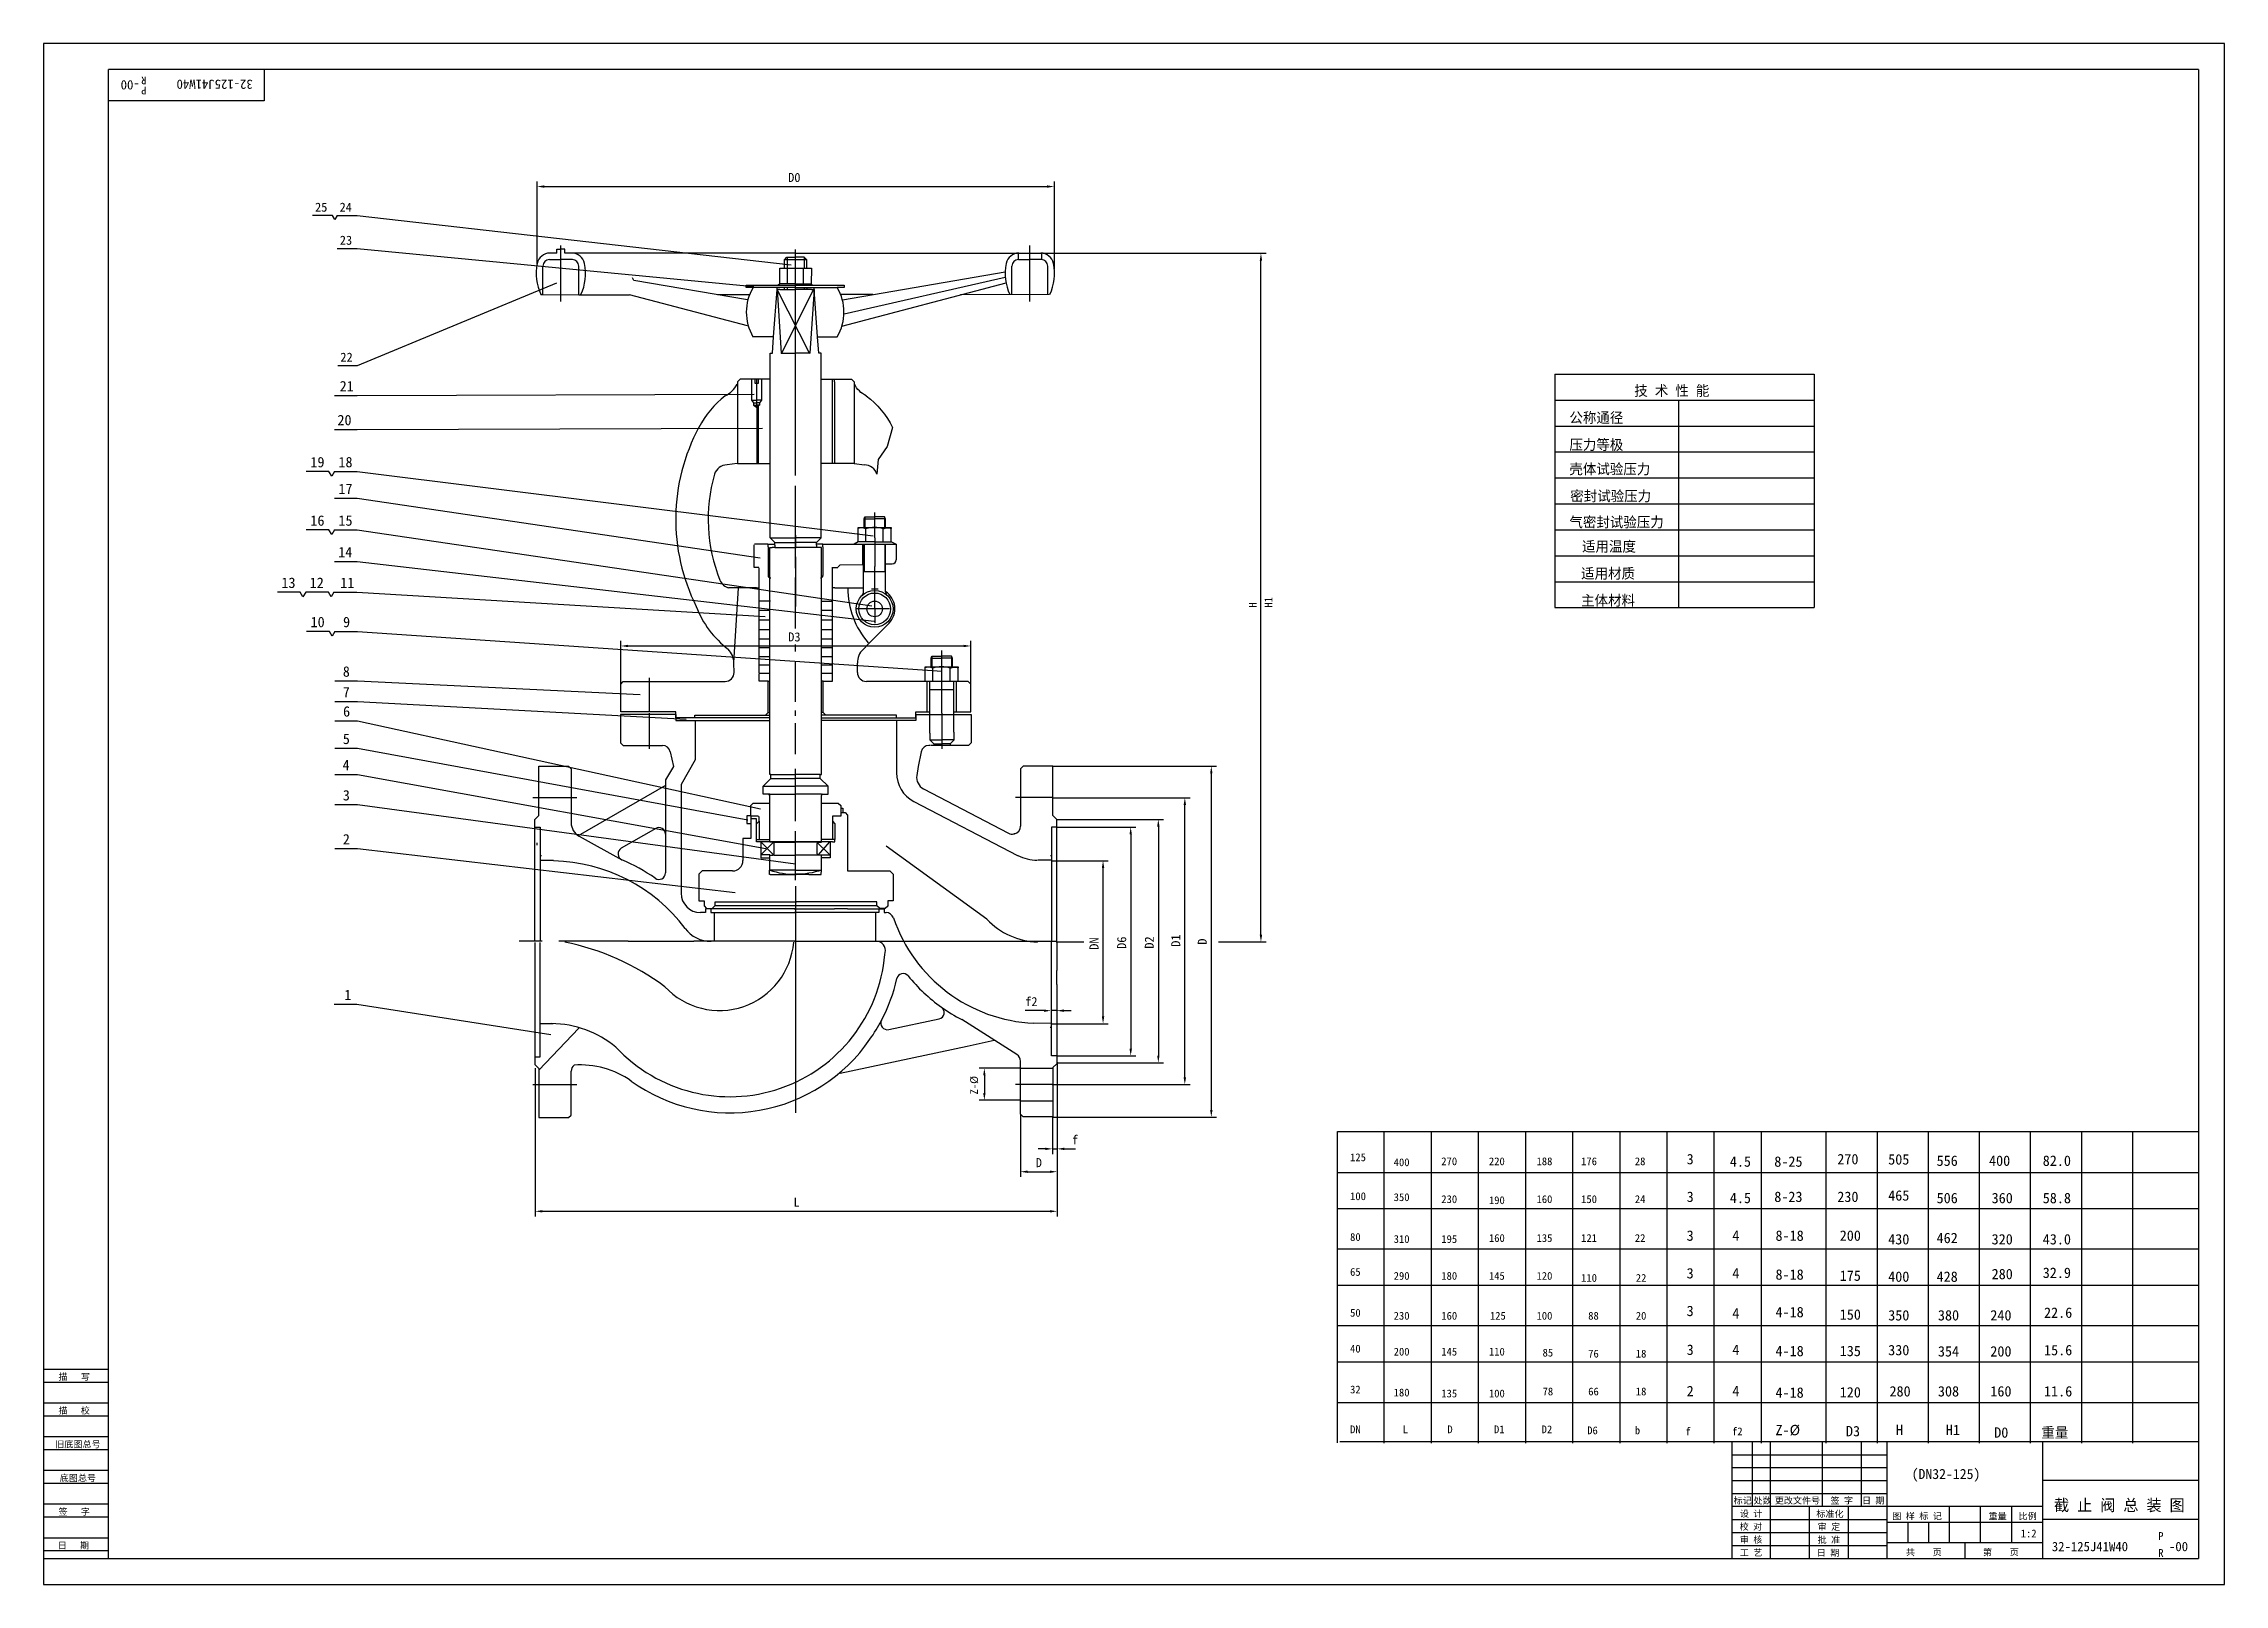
# Model space of a CAD drawing. Header units: metres. Extents: x 0 to 841, y 0 to 594.
import ezdxf

# ---------------------------------------------------------------- set-up
doc = ezdxf.new("R2010")
doc.units = ezdxf.units.M
for name, color, linetype in [('C', 6, 'Continuous'), ('D', 1, 'Continuous'), ('FL', 5, 'Continuous'), ('HA', 5, 'Continuous'), ('T', 7, 'Continuous'), ('TL', 4, 'Continuous')]:
    doc.layers.add(name, color=color, linetype=linetype)

# ---------------------------------------------------------------- blocks, each defined once
blk = doc.blocks.new('TUKUN1')
at = {"layer": 'FL'}
for p, q in [((0, 594), (0, 0)), ((841, 594), (0, 594)), ((841, 0), (841, 594)), ((0, 78), (25, 78)), ((0, 70), (25, 70)), ((0, 65), (25, 65)), ((0, 57), (25, 57)), ((0, 52), (25, 52)), ((659, 30), (659, 55)), ((666, 10), (666, 55)), ((686, 30), (686, 55)), ((701, 30), (701, 55)), ((0, 44), (25, 44)), ((651, 50), (711, 50)), ((651, 45), (711, 45)), ((0, 39), (25, 39)), ((651, 40), (711, 40)), ((651, 35), (711, 35)), ((0, 31), (25, 31)), ((0, 26), (25, 26)), ((696, 10), (696, 30)), ((0, 18), (25, 18)), ((651, 25), (711, 25)), ((651, 20), (711, 20)), ((0, 13), (25, 13)), ((651, 15), (711, 15)), ((0, 0), (841, 0))]:
    blk.add_line(p, q, dxfattribs=at)
at = {"layer": 'TL'}
for p, q in [((25, 10), (25, 584)), ((831, 584), (25, 584)), ((85, 584), (85, 572)), ((831, 584), (831, 10)), ((85, 572), (25, 572)), ((0, 83), (25, 83)), ((651, 55), (651, 10)), ((831, 55), (651, 55)), ((711, 10), (711, 55)), ((771, 10), (771, 55)), ((831, 40), (771, 40)), ((771, 30), (651, 30)), ((681, 10), (681, 30)), ((735, 16), (735, 30)), ((747, 16), (747, 30)), ((759, 16), (759, 30)), ((711, 24), (771, 24)), ((719, 16), (719, 24)), ((727, 16), (727, 24)), ((831, 25), (771, 25)), ((0, 10), (831, 10)), ((771, 16), (711, 16)), ((741, 10), (741, 16))]:
    blk.add_line(p, q, dxfattribs=at)
at = {"layer": 'T'}
for s, p in [('描   写', (5.74, 78.76)), ('描   校', (5.74, 65.76)), ('旧底图总号', (4.49, 52.76)), ('底图总号', (6.22, 39.76)), ('标记', (651.75, 31.07)), ('处数', (659.38, 31.07)), ('更改文件号', (667.61, 31.07)), ('签 字', (689.1, 31.07)), ('日 期', (701.23, 31.07)), ('签   字', (5.74, 26.76)), ('设 计', (654.14, 25.99)), ('标准化', (683.65, 25.93)), ('图 样 标 记', (712.95, 25.04)), ('重量', (750.03, 25.04)), ('比例', (761.64, 25.04)), ('校 对', (654.05, 20.99)), ('审 核', (654.14, 15.99)), ('批 准', (684.13, 15.93)), ('审 定', (684.13, 20.93)), ('日   期', (5.45, 13.76)), ('工 艺', (654.14, 10.99)), ('日 期', (683.84, 10.93)), ('共    页', (718.18, 11.13)), ('第    页', (747.9, 11.13))]:
    blk.add_text(s, height=2.5, dxfattribs=at).set_placement(p)

msp = doc.modelspace()

# ---------------------------------------------------------------- linework, layer by layer
at = {"layer": 'C'}
for p, q in [((199.49, 494.61), (199.49, 516.14)), ((290.01, 511.44), (290.01, 514.57)), ((380.33, 494.61), (380.33, 516.14)), ((290.01, 497.95), (290.01, 511.44)), ((290.01, 427.5), (290.01, 497.95)), ((308.71, 489.84), (370.86, 503.93)), ((275.06, 453.82), (275.06, 464.81)), ((290.01, 391.78), (290.01, 423.48)), ((320.49, 403.48), (320.49, 413.3)), ((290.01, 404.49), (290.01, 399.45)), ((290.01, 396.16), (290.01, 376.99)), ((320.49, 403.48), (320.49, 392.41)), ((290.01, 368.54), (290.01, 388.15)), ((320.54, 376.08), (320.49, 392.41)), ((315.81, 376.08), (313.67, 376.08)), ((326.24, 376.08), (315.81, 376.08)), ((320.54, 376.08), (320.54, 370.58)), ((290.01, 359.63), (290.01, 362.38)), ((290.01, 340.2), (290.01, 355.73)), ((346.43, 348.84), (346.43, 359.99)), ((233.66, 336.35), (233.66, 349.49)), ((346.43, 335.82), (346.43, 348.84)), ((290.01, 334.91), (290.01, 336.93)), ((233.59, 335.82), (233.59, 322.1)), ((290.01, 320.12), (290.01, 331.97)), ((346.43, 335.82), (346.43, 322.1)), ((290.01, 294.28), (290.01, 314.39)), ((188.7, 303.3), (205.66, 303.3)), ((389.19, 303.3), (374.81, 303.3)), ((290.01, 271.49), (290.01, 290.38)), ((363.76, 256.42), (324.96, 284.62)), ((289.94, 269.22), (289.94, 181.75)), ((192.24, 247.91), (183.44, 247.91)), ((225.44, 247.91), (198.67, 247.91)), ((225.44, 247.91), (250.78, 247.91)), ((257.38, 247.91), (250.78, 247.91)), ((318.46, 247.91), (377.15, 247.91)), ((377.15, 247.91), (383.97, 247.91)), ((383.97, 247.91), (390.79, 247.91)), ((188.7, 192.71), (205.66, 192.71)), ((389.19, 192.71), (374.81, 192.71))]:
    msp.add_line(p, q, dxfattribs=at)
msp.add_lwpolyline([(239.57, 230.43, 0.11), (200.96, 247.62, 0.11)], format="xyb", dxfattribs=at)
for centre, start, end in [((384.54, 276.29), 223.7, 267.38), ((260.63, 250), 222.9, 355.09)]:
    msp.add_arc(centre, 28.75, start, end, dxfattribs=at)
at = {"layer": 'D'}
for p, q in [((190.31, 509.04), (190.31, 540.9)), ((193.11, 538.9), (386.99, 538.9)), ((389.79, 507), (389.79, 540.9)), ((111.35, 527.8), (103.65, 527.8)), ((112.27, 526.2), (111.35, 527.8)), ((113.2, 527.8), (112.27, 526.2)), ((113.2, 527.8), (120.9, 527.8)), ((120.9, 527.8), (288.33, 508.7)), ((113.2, 515.06), (120.9, 515.06)), ((120.9, 515.06), (273.89, 500.37)), ((385.36, 513.17), (471.45, 513.17)), ((286.7, 511.69), (286.7, 507.37)), ((293.27, 511.69), (293.27, 507.37)), ((469.45, 250.48), (469.45, 510.37)), ((121.11, 469.97), (197.9, 501.83)), ((286.7, 499.94), (286.7, 499.16)), ((293.27, 499.94), (293.27, 499.16)), ((113.41, 469.97), (121.11, 469.97)), ((304.26, 432.12), (304.26, 464.52)), ((112.15, 458.35), (120.95, 458.35)), ((120.95, 458.35), (274.02, 458.81)), ((120.95, 445.28), (277.23, 445.74)), ((275.51, 454.09), (275.51, 432.12)), ((112.15, 445.28), (120.95, 445.28)), ((110.04, 429.06), (101.24, 429.06)), ((111.09, 427.23), (110.04, 429.06)), ((112.15, 429.06), (111.09, 427.23)), ((112.15, 429.06), (120.95, 429.06)), ((120.95, 429.06), (319.86, 404.28)), ((112.15, 418.71), (120.95, 418.71)), ((120.95, 418.71), (276.32, 395.72)), ((110.04, 406.54), (101.24, 406.54)), ((111.09, 404.71), (110.04, 406.54)), ((112.15, 406.54), (111.09, 404.71)), ((112.15, 406.54), (120.95, 406.54)), ((120.95, 406.54), (319.39, 377.25)), ((316.74, 411.58), (316.74, 407.43)), ((324.3, 411.58), (324.3, 407.43)), ((316.49, 400.99), (316.49, 390.48)), ((324.44, 400.99), (324.44, 390.48)), ((112.15, 394.38), (120.95, 394.38)), ((120.95, 394.38), (320.3, 371.39)), ((98.96, 382.56), (90.16, 382.56)), ((100.02, 380.73), (98.96, 382.56)), ((101.07, 382.56), (100.02, 380.73)), ((109.87, 382.56), (101.07, 382.56)), ((110.93, 380.73), (109.87, 382.56)), ((111.98, 382.56), (110.93, 380.73)), ((111.98, 382.56), (120.78, 382.56)), ((120.78, 382.56), (278.25, 373.08)), ((110.2, 367.42), (101.4, 367.42)), ((111.26, 365.59), (110.2, 367.42)), ((112.31, 367.42), (111.26, 365.59)), ((112.31, 367.42), (121.11, 367.42)), ((121.11, 367.42), (346.53, 352.05)), ((222.56, 347.1), (222.56, 363.78)), ((225.36, 361.78), (354.76, 361.78)), ((357.56, 347.1), (357.56, 363.78)), ((342.55, 357.87), (342.55, 353.72)), ((350.12, 357.87), (350.12, 353.72)), ((112.31, 348.33), (121.11, 348.33)), ((121.11, 348.33), (230.04, 343.04)), ((112.31, 340.39), (121.11, 340.39)), ((121.11, 340.39), (247.85, 333.5)), ((112.31, 332.96), (121.11, 332.96)), ((121.11, 332.96), (276.43, 299.04)), ((112.31, 322.37), (121.11, 322.37)), ((121.11, 322.37), (271.57, 294.8)), ((112.31, 312.29), (121.11, 312.29)), ((121.11, 312.29), (278.58, 283.67)), ((388.97, 315.43), (452.32, 315.43)), ((450.32, 312.63), (450.32, 182.92)), ((388.97, 303.28), (442.1, 303.28)), ((112.31, 300.63), (121.11, 300.63)), ((121.11, 300.63), (289.9, 277.83)), ((390.71, 294.91), (431.89, 294.91)), ((440.1, 195.5), (440.1, 300.48)), ((275.92, 294.22), (275.92, 287.22)), ((304.17, 294.22), (304.17, 287.22)), ((390.71, 291.91), (421.23, 291.91)), ((419.23, 289.11), (419.23, 206.54)), ((429.89, 292.11), (429.89, 203.89)), ((112.31, 283.67), (121.11, 283.67)), ((121.11, 283.67), (266.71, 266.7)), ((388.55, 278.99), (410.57, 278.99)), ((408.57, 218.96), (408.57, 276.19)), ((390.54, 247.68), (401.12, 247.68)), ((453.11, 247.68), (471.45, 247.68)), ((112.04, 223.64), (120.84, 223.64)), ((120.84, 223.64), (195.58, 211.93)), ((382.95, 221.18), (378.53, 221.18)), ((385.75, 221.18), (382.95, 221.18)), ((390.68, 221.18), (388.55, 221.18)), ((393.48, 221.18), (396.28, 221.18)), ((388.55, 216.16), (410.57, 216.16)), ((390.71, 203.74), (421.23, 203.74)), ((189.56, 199.02), (189.56, 141.82)), ((376.54, 199.02), (360.79, 199.02)), ((362.79, 196.22), (362.79, 189.48)), ((390.71, 201.09), (431.89, 201.09)), ((390.87, 201.36), (390.87, 165.9)), ((376.54, 186.68), (360.79, 186.68)), ((388.97, 192.7), (442.1, 192.7)), ((376.71, 181.24), (376.71, 157.09)), ((388.97, 180.12), (452.32, 180.12)), ((389.08, 180.22), (389.08, 165.9)), ((386.28, 167.9), (383.48, 167.9)), ((389.08, 167.9), (390.87, 167.9)), ((390.87, 165.9), (390.87, 157.09)), ((393.67, 167.9), (396.47, 167.9)), ((396.47, 167.9), (397.9, 167.9)), ((379.51, 159.09), (388.07, 159.09)), ((390.87, 157.09), (390.87, 141.82)), ((192.36, 143.82), (388.07, 143.82))]:
    msp.add_line(p, q, dxfattribs=at)
for points in [[(193.11, 539.37), (193.11, 538.43), (190.31, 538.9)], [(386.99, 539.37), (386.99, 538.43), (389.79, 538.9)], [(468.99, 510.37), (469.92, 510.37), (469.45, 513.17)], [(225.36, 362.25), (225.36, 361.32), (222.56, 361.78)], [(354.76, 362.25), (354.76, 361.32), (357.56, 361.78)], [(449.85, 312.63), (450.79, 312.63), (450.32, 315.43)], [(439.64, 300.48), (440.57, 300.48), (440.1, 303.28)], [(429.42, 292.11), (430.35, 292.11), (429.89, 294.91)], [(418.76, 289.11), (419.7, 289.11), (419.23, 291.91)], [(408.1, 276.19), (409.04, 276.19), (408.57, 278.99)], [(468.99, 250.48), (469.92, 250.48), (469.45, 247.68)], [(385.75, 221.64), (385.75, 220.71), (388.55, 221.18)], [(393.48, 221.64), (393.48, 220.71), (390.68, 221.18)], [(408.1, 218.96), (409.04, 218.96), (408.57, 216.16)], [(418.76, 206.54), (419.7, 206.54), (419.23, 203.74)], [(429.42, 203.89), (430.35, 203.89), (429.89, 201.09)], [(362.33, 196.22), (363.26, 196.22), (362.79, 199.02)], [(439.64, 195.5), (440.57, 195.5), (440.1, 192.7)], [(362.33, 189.48), (363.26, 189.48), (362.79, 186.68)], [(449.85, 182.92), (450.79, 182.92), (450.32, 180.12)], [(386.28, 168.36), (386.28, 167.43), (389.08, 167.9)], [(393.67, 168.36), (393.67, 167.43), (390.87, 167.9)], [(379.51, 159.55), (379.51, 158.62), (376.71, 159.09)], [(388.07, 159.55), (388.07, 158.62), (390.87, 159.09)], [(192.36, 144.29), (192.36, 143.36), (189.56, 143.82)], [(388.07, 144.29), (388.07, 143.36), (390.87, 143.82)]]:
    msp.add_solid(points, dxfattribs=at)
at = {"layer": 'FL'}
for p, q in [((282.95, 499.1), (295.32, 474.58)), ((284.5, 474.58), (296.9, 499.1)), ((327.43, 446.07), (325.3, 438.72)), ((325.3, 438.72), (321.87, 433.72)), ((321.87, 433.72), (321.33, 427.97)), ((498.96, 174.61), (831.13, 174.61)), ((498.96, 159.61), (498.96, 174.61)), ((516.89, 174.3), (516.89, 54.38)), ((535.08, 174.3), (535.08, 54.38)), ((553.25, 174.3), (553.25, 54.38)), ((571.45, 174.3), (571.45, 54.38)), ((589.61, 174.3), (589.61, 54.38)), ((607.81, 174.3), (607.81, 54.38)), ((625.98, 174.3), (625.98, 54.38)), ((644.17, 174.3), (644.17, 54.38)), ((662.37, 174.3), (662.37, 54.38)), ((687.36, 174.3), (687.36, 54.38)), ((707.07, 174.3), (707.07, 54.38)), ((726.76, 174.3), (726.76, 54.38)), ((746.47, 174.3), (746.47, 54.38)), ((766.16, 174.3), (766.16, 54.38)), ((785.84, 174.3), (785.84, 54.38)), ((805.56, 174.3), (805.56, 54.38)), ((498.96, 144.61), (498.96, 159.61)), ((499, 158.85), (831.13, 158.85)), ((498.96, 129.61), (498.96, 144.61)), ((499, 144.86), (831.13, 144.86)), ((498.96, 114.61), (498.96, 129.61)), ((499, 129.3), (831.13, 129.3)), ((498.96, 99.61), (498.96, 114.61)), ((499, 115.31), (831.13, 115.31)), ((498.96, 84.61), (498.96, 99.61)), ((499, 99.77), (831.13, 99.77)), ((498.96, 69.61), (498.96, 84.61)), ((499, 85.77), (831.13, 85.77)), ((498.96, 70.07), (646.29, 70.07)), ((498.96, 54.61), (498.96, 69.61)), ((646.29, 70.07), (831.13, 70.07))]:
    msp.add_line(p, q, dxfattribs=at)
at = {"layer": 'HA'}
for p, q in [((582.76, 466.57), (682.76, 466.57)), ((582.76, 466.57), (582.76, 456.57)), ((682.76, 466.57), (682.76, 376.57)), ((582.76, 456.57), (582.76, 376.57)), ((582.76, 456.57), (682.76, 456.57)), ((630.44, 456.48), (630.44, 376.57)), ((582.76, 446.57), (682.76, 446.57)), ((582.76, 436.57), (682.76, 436.57)), ((582.76, 426.57), (682.76, 426.57)), ((582.76, 416.57), (682.76, 416.57)), ((582.76, 406.57), (682.76, 406.57)), ((582.76, 396.57), (682.76, 396.57)), ((582.76, 386.57), (682.76, 386.57)), ((582.76, 376.57), (682.76, 376.57)), ((276.59, 286.22), (281.64, 281.11)), ((276.59, 281.26), (281.64, 286.22)), ((297.88, 286.37), (303.24, 281.26)), ((298.68, 281.11), (303.24, 286.22)), ((206.46, 214.4), (191.03, 198.24)), ((651, 55), (499.84, 55))]:
    msp.add_line(p, q, dxfattribs=at)
at = {"layer": 'TL'}
for p, q in [((197.94, 513.24), (195.01, 513.24)), ((197.94, 513.2), (197.94, 514.78)), ((197.94, 514.78), (199.55, 514.78)), ((201, 514.78), (199.39, 514.78)), ((201, 513.2), (201, 514.78)), ((203.99, 513.24), (201, 513.24)), ((289.84, 513.24), (203.99, 513.24)), ((289.84, 513.24), (384.56, 513.24)), ((375.81, 513.2), (375.81, 510.72)), ((384.85, 513.2), (384.85, 510.72)), ((192.56, 497.25), (192.56, 508.25)), ((195.06, 510.75), (199.48, 510.75)), ((203.9, 510.75), (199.48, 510.75)), ((206.4, 497.25), (206.4, 508.25)), ((283.98, 507.4), (296.07, 507.4)), ((283.98, 501.35), (283.98, 507.4)), ((294.34, 510.71), (285.62, 510.71)), ((285.68, 510.71), (286.68, 511.71)), ((285.68, 507.45), (285.68, 510.71)), ((286.68, 511.71), (290.01, 511.71)), ((286.86, 501.35), (286.86, 507.4)), ((293.35, 511.71), (290.01, 511.71)), ((293.07, 501.35), (293.07, 507.4)), ((294.34, 510.71), (293.35, 511.71)), ((294.34, 507.45), (294.34, 510.71)), ((296.07, 507.4), (296.05, 501.35)), ((308.11, 495.25), (370.81, 505.96)), ((373.41, 497.25), (373.41, 508.25)), ((375.91, 510.75), (380.33, 510.75)), ((384.75, 510.75), (380.33, 510.75)), ((387.25, 497.25), (387.25, 508.25)), ((191.78, 497.24), (192.57, 497.24)), ((192.57, 497.24), (206.36, 497.21)), ((206.36, 497.21), (207.11, 497.2)), ((207.11, 497.2), (225.97, 497.16)), ((271.49, 485.14), (225.97, 497.16)), ((227.61, 502.74), (227.1, 503.75)), ((271.5, 495.25), (227.61, 502.74)), ((259.84, 497.24), (272.43, 497.24)), ((270.89, 500.82), (308.75, 500.82)), ((270.89, 499.98), (270.89, 500.82)), ((273.58, 499.98), (270.89, 499.98)), ((283.13, 499.98), (273.58, 499.98)), ((281.53, 481), (282.9, 499.16)), ((282.9, 499.16), (282.9, 499.96)), ((282.9, 499.16), (284.48, 474.68)), ((283.93, 499.16), (282.9, 499.16)), ((283.98, 501.35), (283.09, 500.8)), ((289.73, 499.98), (283.13, 499.98)), ((283.93, 499.16), (290.11, 499.16)), ((290.11, 501.35), (283.98, 501.35)), ((285.62, 499.98), (285.62, 499.12)), ((289.91, 499.98), (296.43, 499.98)), ((289.92, 501.35), (296.05, 501.35)), ((296.1, 499.16), (289.92, 499.16)), ((294.34, 499.98), (294.34, 499.12)), ((297.13, 499.16), (295.55, 474.68)), ((296.05, 501.35), (296.64, 500.8)), ((296.1, 499.16), (297.13, 499.16)), ((296.43, 499.98), (306.07, 499.98)), ((297.13, 499.16), (297.13, 499.96)), ((298.5, 481), (297.13, 499.16)), ((308.75, 499.97), (306.07, 499.98)), ((319.77, 497.24), (307.39, 497.24)), ((307.87, 485.07), (371.14, 501.79)), ((308.75, 500.82), (308.75, 499.97)), ((387.83, 497.24), (353.64, 497.16)), ((387.83, 497.24), (353.64, 497.16)), ((281.36, 480.98), (273.56, 480.98)), ((281.06, 474.69), (281.53, 481)), ((298.97, 474.69), (298.5, 481)), ((298.63, 480.98), (306.08, 480.98)), ((280.16, 474.69), (281.06, 474.69)), ((280.16, 464.64), (280.16, 474.69)), ((284.48, 474.68), (290.11, 474.68)), ((295.55, 474.68), (289.92, 474.68)), ((299.87, 474.69), (298.97, 474.69)), ((299.87, 464.64), (299.87, 474.69)), ((268.56, 464.6), (267.56, 463.6)), ((267.56, 463.6), (267.56, 432.1)), ((272.97, 464.6), (268.56, 464.6)), ((274.06, 464.6), (272.97, 464.6)), ((273.03, 464.52), (273.03, 456.52)), ((276.78, 464.6), (274.06, 464.6)), ((274.22, 464.52), (274.22, 463.08)), ((274.22, 463.08), (275.68, 463.08)), ((275.68, 463.08), (275.68, 464.52)), ((279.99, 464.6), (276.78, 464.6)), ((276.84, 464.52), (276.84, 456.52)), ((280.16, 403.44), (280.16, 464.64)), ((299.81, 464.6), (305.06, 464.6)), ((299.87, 432.08), (299.87, 464.64)), ((305.06, 464.6), (306.06, 464.6)), ((305.06, 463.6), (305.06, 464.52)), ((305.06, 463.6), (305.06, 453.6)), ((306.06, 464.6), (307.56, 464.6)), ((307.56, 464.6), (311.56, 464.6)), ((311.56, 464.6), (312.56, 463.6)), ((312.56, 463.6), (312.56, 432.1)), ((273.03, 456.52), (274.93, 456.52)), ((273.03, 456.52), (273.77, 455.53)), ((273.77, 455.53), (274.93, 455.53)), ((273.77, 455.53), (273.77, 454.67)), ((273.77, 454.67), (274.93, 453.82)), ((273.77, 454.67), (274.93, 454.67)), ((276.84, 456.52), (274.93, 456.52)), ((276.09, 455.53), (274.93, 455.53)), ((276.09, 454.67), (274.93, 454.67)), ((276.09, 454.67), (274.93, 453.82)), ((276.84, 456.52), (276.09, 455.53)), ((276.09, 455.53), (276.09, 454.67)), ((275.06, 453.82), (275.06, 432.1)), ((305.06, 453.6), (305.06, 432.1)), ((267.46, 432.13), (263.55, 431.58)), ((267.56, 432.1), (275.06, 432.1)), ((275.06, 432.1), (280.18, 432.1)), ((305.06, 432.1), (299.87, 432.1)), ((299.87, 403.44), (299.87, 432.08)), ((312.56, 432.1), (305.06, 432.1)), ((312.62, 432.13), (316.53, 431.58)), ((314.11, 407.47), (326.82, 407.47)), ((314.11, 407.09), (314.11, 407.47)), ((314.11, 401.96), (314.11, 407.09)), ((316.41, 410.82), (316.74, 411.58)), ((316.41, 407.47), (316.41, 410.82)), ((316.41, 410.82), (320.46, 410.82)), ((316.74, 411.58), (320.46, 411.58)), ((317.1, 406.4), (317.1, 406.96)), ((317.1, 401.9), (317.1, 406.4)), ((324.3, 411.58), (320.58, 411.58)), ((324.63, 410.82), (320.58, 410.82)), ((323.83, 406.4), (323.83, 406.96)), ((323.83, 401.9), (323.83, 406.4)), ((324.63, 410.82), (324.3, 411.58)), ((324.63, 407.47), (324.63, 410.82)), ((326.82, 407.47), (326.82, 407.09)), ((326.82, 401.96), (326.82, 407.09)), ((274.08, 391.99), (274.08, 400.83)), ((278.42, 400.99), (274.11, 400.99)), ((279.32, 400.99), (278.43, 400.99)), ((279.32, 400.99), (281.86, 400.99)), ((279.4, 400.01), (279.4, 400.92)), ((279.4, 400.01), (279.4, 389.01)), ((280.01, 388.12), (280.01, 399.69)), ((280.01, 399.69), (280.96, 399.69)), ((280.16, 403.44), (290.11, 403.44)), ((281.96, 401.64), (280.16, 403.44)), ((281.96, 399.69), (280.96, 399.69)), ((281.96, 401.64), (290.11, 401.64)), ((281.96, 400.69), (281.96, 401.64)), ((281.96, 400.69), (281.96, 399.67)), ((281.96, 399.69), (290.11, 399.69)), ((299.87, 403.44), (289.92, 403.44)), ((298.07, 401.64), (289.92, 401.64)), ((299.07, 399.69), (289.98, 399.69)), ((300.47, 401.01), (298.04, 401.01)), ((298.07, 401.64), (299.87, 403.44)), ((298.07, 400.69), (298.07, 401.64)), ((298.07, 400.69), (298.07, 399.67)), ((300.02, 399.69), (299.07, 399.69)), ((300.02, 388.23), (300.02, 399.69)), ((300.56, 400.99), (301.92, 400.99)), ((300.56, 400.01), (300.56, 400.92)), ((300.56, 400.01), (300.56, 389.01)), ((301.92, 400.99), (315.77, 400.99)), ((314.11, 401.96), (312.6, 400.98)), ((320.58, 401.96), (314.11, 401.96)), ((315.77, 400.99), (324.72, 400.99)), ((315.83, 401.1), (315.83, 393.2)), ((316.21, 382.65), (316.21, 400.9)), ((320.58, 401.96), (327.04, 401.96)), ((324.72, 400.99), (328.76, 400.99)), ((324.72, 393.36), (324.72, 400.9)), ((327.04, 401.96), (328.72, 400.98)), ((328.76, 400.99), (328.76, 394.96)), ((275.87, 391.99), (274.08, 391.99)), ((275.93, 383.16), (275.93, 391.95)), ((280.01, 378.91), (280.01, 388.12)), ((300.02, 378.91), (300.02, 388.23)), ((304.01, 391.99), (306.26, 391.99)), ((304.18, 383.16), (304.18, 391.95)), ((307.2, 393.01), (315.77, 393.2)), ((315.77, 393.2), (316.21, 393.21)), ((316.21, 390.48), (324.72, 390.48)), ((324.72, 393.4), (327.3, 393.46)), ((324.72, 382.65), (324.72, 393.36)), ((269.93, 384.16), (264.08, 384.16)), ((268.09, 384.19), (264.3, 384.19)), ((266.13, 355.27), (268, 384.19)), ((269.81, 384.19), (268.09, 384.19)), ((274.93, 384.16), (269.93, 384.16)), ((274.93, 384.16), (275.93, 384.16)), ((277.33, 378.99), (275.87, 378.99)), ((275.93, 378.91), (275.93, 383.16)), ((275.93, 375.54), (275.93, 378.91)), ((279.52, 378.99), (277.33, 378.99)), ((280.33, 378.99), (279.52, 378.99)), ((280.01, 375.54), (280.01, 378.91)), ((300.01, 378.99), (300.82, 378.99)), ((300.02, 375.69), (300.02, 378.91)), ((300.82, 378.99), (303.01, 378.99)), ((303.01, 378.99), (304.09, 378.99)), ((305.18, 384.16), (304.18, 384.16)), ((304.18, 378.91), (304.18, 383.16)), ((304.18, 375.54), (304.18, 378.91)), ((305.18, 384.16), (310.18, 384.16)), ((310.18, 384.16), (316.21, 384.16)), ((319.31, 383.75), (321.85, 383.75)), ((275.93, 371.92), (275.93, 375.54)), ((275.93, 368.16), (275.93, 371.92)), ((276.01, 375.58), (280.01, 375.58)), ((276.01, 371.88), (280.01, 371.88)), ((280.01, 371.92), (280.01, 375.54)), ((280.01, 368.16), (280.01, 371.92)), ((300.02, 371.92), (300.02, 375.69)), ((300.02, 375.58), (304.23, 375.58)), ((300.02, 368.16), (300.02, 371.92)), ((300.02, 371.88), (304.23, 371.88)), ((304.18, 371.92), (304.18, 375.54)), ((304.18, 368.16), (304.18, 371.92)), ((326.09, 370.57), (318.13, 362.61)), ((275.93, 364.39), (275.93, 368.16)), ((275.93, 361.17), (275.93, 364.39)), ((276.01, 368.18), (280.01, 368.18)), ((276.01, 364.48), (280.01, 364.48)), ((280.01, 361.17), (280.01, 368.16)), ((300.02, 368.18), (304.23, 368.18)), ((300.02, 364.39), (300.02, 368.02)), ((300.02, 364.48), (304.23, 364.48)), ((300.02, 361.17), (300.02, 364.39)), ((304.18, 364.39), (304.18, 368.16)), ((304.18, 361.17), (304.18, 364.39)), ((318.13, 362.61), (316.01, 360.48)), ((266.31, 351.6), (266.18, 355.21)), ((275.93, 357.81), (275.93, 361.17)), ((275.93, 354.59), (275.93, 357.81)), ((275.93, 351.36), (275.93, 354.59)), ((276.01, 361.24), (280.01, 361.24)), ((276.01, 357.78), (280.01, 357.78)), ((276.01, 354.55), (280.01, 354.55)), ((280.01, 357.81), (280.01, 361.17)), ((280.01, 354.59), (280.01, 357.81)), ((280.01, 351.23), (280.01, 354.59)), ((300.02, 361.24), (304.23, 361.24)), ((300.02, 357.81), (300.02, 361.17)), ((300.02, 354.59), (300.02, 357.81)), ((300.02, 357.78), (304.23, 357.78)), ((300.02, 351.23), (300.02, 354.59)), ((300.02, 354.55), (304.23, 354.55)), ((304.18, 357.81), (304.18, 361.17)), ((304.18, 354.59), (304.18, 357.81)), ((304.18, 351.23), (304.18, 354.59)), ((313.81, 351.6), (313.81, 355.18)), ((339.93, 353.75), (352.63, 353.75)), ((339.93, 353.37), (339.93, 353.75)), ((339.93, 348.24), (339.93, 353.37)), ((342.22, 357.11), (342.55, 357.87)), ((342.22, 357.11), (346.28, 357.11)), ((342.22, 353.75), (342.22, 357.11)), ((342.55, 357.87), (346.28, 357.87)), ((342.91, 352.68), (342.91, 353.24)), ((350.12, 357.87), (346.39, 357.87)), ((350.45, 357.11), (346.39, 357.11)), ((349.65, 352.68), (349.65, 353.24)), ((350.45, 357.11), (350.12, 357.87)), ((350.45, 353.75), (350.45, 357.11)), ((352.63, 353.75), (352.63, 353.37)), ((352.63, 348.24), (352.63, 353.37)), ((222.56, 347.1), (223.56, 348.1)), ((222.56, 336.35), (222.56, 347.1)), ((223.56, 348.1), (262.81, 348.1)), ((275.93, 348.16), (275.93, 351.23)), ((279.43, 348.16), (275.93, 348.16)), ((276.01, 351.3), (280.01, 351.3)), ((279.43, 336.16), (279.43, 348.16)), ((279.43, 348.16), (280.04, 348.16)), ((280.01, 348.15), (280.01, 351.23)), ((280.01, 312.19), (280.01, 348.15)), ((300.02, 351.3), (304.23, 351.3)), ((300.02, 348.15), (300.02, 351.23)), ((300.68, 348.16), (300.02, 348.16)), ((300.02, 312.19), (300.02, 348.15)), ((300.68, 336.16), (300.68, 348.16)), ((300.68, 348.16), (304.18, 348.16)), ((304.18, 348.16), (304.18, 351.23)), ((336.45, 348.1), (317.31, 348.1)), ((340.76, 348.1), (336.45, 348.1)), ((348.82, 348.1), (340.76, 348.1)), ((340.79, 336.29), (340.79, 348.04)), ((341.7, 345.03), (351.09, 345.03)), ((341.78, 334.41), (341.78, 348.04)), ((342.91, 348.19), (342.91, 352.68)), ((351.97, 348.1), (348.82, 348.1)), ((349.65, 348.19), (349.65, 352.68)), ((351.08, 334.41), (351.08, 348.04)), ((356.56, 348.1), (351.97, 348.1)), ((352, 336.29), (352, 348.04)), ((357.56, 347.1), (356.56, 348.1)), ((357.56, 336.35), (357.56, 347.1)), ((243.69, 335.41), (222.44, 335.41)), ((222.44, 335.41), (222.44, 324.41)), ((243.81, 336.35), (222.56, 336.35)), ((243.76, 335.34), (243.76, 333.09)), ((243.76, 333.09), (251.26, 333.09)), ((243.81, 334.1), (243.81, 336.35)), ((251.31, 334.1), (243.81, 334.1)), ((251.18, 335.16), (278.43, 335.16)), ((251.18, 334.16), (251.18, 335.16)), ((251.26, 333.09), (280.01, 333.09)), ((251.26, 333.09), (251.26, 317.84)), ((253.78, 334.1), (251.31, 334.1)), ((258.91, 334.1), (253.78, 334.1)), ((280.01, 334.1), (258.91, 334.1)), ((278.43, 335.16), (279.43, 336.16)), ((278.43, 335.16), (280.01, 335.16)), ((279.43, 336.16), (280.01, 336.16)), ((300.68, 336.16), (300.02, 336.16)), ((301.68, 335.16), (300.02, 335.16)), ((300.02, 334.1), (328.81, 334.1)), ((328.89, 333.09), (300.02, 333.09)), ((301.68, 335.16), (300.68, 336.16)), ((328.93, 335.16), (301.68, 335.16)), ((328.81, 334.1), (336.31, 334.1)), ((328.89, 333.09), (328.89, 317.84)), ((336.39, 333.09), (328.89, 333.09)), ((328.93, 334.16), (328.93, 335.16)), ((336.31, 336.35), (340.76, 336.35)), ((336.31, 334.1), (336.31, 336.35)), ((336.39, 335.34), (336.39, 334.05)), ((336.39, 334.05), (336.39, 333.09)), ((336.46, 335.41), (340.78, 335.41)), ((340.76, 336.35), (341.78, 336.35)), ((340.78, 335.41), (341.85, 335.41)), ((341.78, 328.19), (341.78, 334.41)), ((341.78, 328.19), (341.78, 325.54)), ((341.85, 335.41), (351.09, 335.41)), ((351.08, 336.35), (351.97, 336.35)), ((351.08, 328.5), (351.08, 334.41)), ((351.08, 328.5), (351.08, 325.53)), ((351.09, 335.41), (352.08, 335.41)), ((351.97, 336.35), (357.56, 336.35)), ((352.08, 335.41), (357.71, 335.41)), ((357.71, 335.41), (357.71, 324.41)), ((222.44, 324.41), (223.44, 323.41)), ((223.44, 323.41), (238.73, 323.41)), ((241.67, 321.03), (242.87, 315.31)), ((338.48, 321.03), (337.28, 315.31)), ((341.78, 323.41), (341.42, 323.41)), ((341.78, 325.54), (346.47, 325.54)), ((341.78, 325.54), (343.28, 324.04)), ((351.09, 323.41), (341.96, 323.41)), ((343.28, 324.04), (343.28, 323.37)), ((343.28, 324.04), (346.47, 324.04)), ((351.17, 325.54), (346.47, 325.54)), ((349.67, 324.04), (346.47, 324.04)), ((351.17, 325.54), (349.67, 324.04)), ((349.67, 324.04), (349.67, 323.37)), ((356.71, 323.41), (351.09, 323.41)), ((357.71, 324.41), (356.71, 323.41)), ((190.94, 296.41), (190.94, 315.41)), ((190.94, 315.41), (202.44, 315.41)), ((202.44, 315.41), (203.44, 314.41)), ((203.44, 314.41), (203.44, 293.69)), ((240.62, 311.41), (239.87, 310.11)), ((242.87, 315.31), (240.62, 311.41)), ((251.26, 317.84), (245.81, 308.41)), ((280.51, 312.19), (280.01, 312.19)), ((280.51, 312.19), (290.05, 312.19)), ((280.51, 310.69), (280.51, 312.19)), ((299.52, 312.19), (289.98, 312.19)), ((299.52, 310.69), (299.52, 312.19)), ((299.52, 312.19), (300.02, 312.19)), ((328.89, 317.84), (328.89, 312.92)), ((337.28, 315.31), (336.73, 311.88)), ((377.71, 315.41), (376.71, 314.41)), ((376.71, 314.41), (376.71, 292.3)), ((389.21, 315.41), (377.71, 315.41)), ((389.21, 296.41), (389.21, 315.41)), ((239.81, 308.05), (206.19, 288.64)), ((239.87, 310.11), (239.81, 310.02)), ((239.81, 310.02), (239.81, 289.28)), ((245.81, 308.41), (245.81, 266.5)), ((277.51, 307.69), (280.51, 310.69)), ((277.51, 307.69), (290.05, 307.69)), ((277.51, 304.69), (277.51, 307.69)), ((279.51, 304.69), (277.51, 304.69)), ((280.01, 304.69), (279.51, 304.69)), ((280.01, 304.69), (290.05, 304.69)), ((280.01, 301.16), (280.01, 304.19)), ((280.51, 310.69), (290.05, 310.69)), ((299.52, 310.69), (289.98, 310.69)), ((302.51, 307.69), (289.98, 307.69)), ((300.01, 304.69), (289.98, 304.69)), ((302.51, 307.69), (299.52, 310.69)), ((300.01, 304.69), (300.51, 304.69)), ((300.01, 301.16), (300.01, 304.19)), ((300.51, 304.69), (302.51, 304.69)), ((302.51, 304.69), (302.51, 307.69)), ((339.36, 306.65), (372.14, 289.6)), ((189.44, 294.91), (190.94, 296.41)), ((189.44, 291.91), (189.44, 294.91)), ((271.18, 296.23), (271.18, 293.33)), ((271.7, 296.23), (271.18, 296.23)), ((272.62, 296.23), (271.7, 296.23)), ((272.67, 300.22), (273.67, 301.22)), ((272.67, 296.22), (272.67, 300.22)), ((275.42, 296.22), (272.67, 296.22)), ((274.92, 295.18), (272.7, 295.18)), ((272.71, 296.48), (272.71, 295.11)), ((272.71, 295.11), (272.71, 287.55)), ((273.67, 301.22), (279.99, 301.22)), ((274.92, 293.22), (274.92, 295.18)), ((275.92, 294.22), (275.92, 295.72)), ((280.01, 287.18), (280.01, 301.16)), ((299.95, 301.22), (300.92, 301.22)), ((300.01, 287.18), (300.01, 301.16)), ((300.92, 301.22), (306.42, 301.22)), ((307.42, 296.22), (304.17, 296.22)), ((304.17, 296.22), (304.17, 294.22)), ((306.42, 301.22), (307.42, 300.22)), ((307.35, 299.2), (308.15, 299.2)), ((307.42, 300.22), (307.42, 297.46)), ((307.42, 297.46), (307.42, 296.22)), ((307.43, 297.54), (309.07, 297.54)), ((308.15, 299.2), (308.15, 297.53)), ((309.07, 297.54), (310.07, 296.54)), ((310.07, 296.54), (310.07, 275.04)), ((335.62, 301.84), (375.55, 281.06)), ((390.71, 294.91), (389.21, 296.41)), ((390.71, 291.91), (390.71, 294.91)), ((189.44, 279.16), (189.44, 291.91)), ((189.44, 291.91), (191.44, 291.91)), ((190.32, 284.94), (190.32, 285.94)), ((191.44, 291.91), (191.44, 279.16)), ((206.53, 288.45), (223.03, 279.3)), ((236.06, 291.45), (222.76, 283.77)), ((239.81, 289.28), (239.81, 274.27)), ((272.71, 287.55), (269.71, 287.55)), ((269.71, 287.55), (269.71, 279.05)), ((271.18, 293.33), (272.7, 293.33)), ((274.91, 286.22), (274.92, 287.22)), ((275.92, 286.22), (274.91, 286.22)), ((274.92, 293.22), (275.92, 294.22)), ((274.92, 287.22), (274.92, 293.22)), ((274.92, 287.22), (280.01, 287.22)), ((289.92, 286.22), (275.92, 286.22)), ((276.59, 286.22), (276.59, 281.29)), ((280.01, 286.19), (280.01, 287.18)), ((281.26, 286.19), (280.01, 286.19)), ((281.76, 286.19), (281.26, 286.19)), ((281.76, 286.19), (290.05, 286.19)), ((301.48, 286.22), (289.9, 286.22)), ((298.26, 286.19), (289.98, 286.19)), ((298.76, 286.19), (298.26, 286.19)), ((298.76, 286.19), (300.01, 286.19)), ((305.17, 287.22), (300.01, 287.22)), ((300.01, 286.19), (300.01, 287.18)), ((303.26, 286.22), (301.48, 286.22)), ((304.17, 286.22), (303.26, 286.22)), ((303.32, 286.22), (303.32, 281.29)), ((304.17, 294.22), (305.17, 293.22)), ((304.17, 286.22), (305.11, 286.22)), ((305.11, 286.22), (305.17, 287.22)), ((305.17, 293.22), (305.17, 287.22)), ((374.4, 289.38), (374.22, 289.34)), ((388.71, 291.91), (388.71, 279.16)), ((390.71, 291.91), (388.71, 291.91)), ((390.71, 279.16), (390.71, 291.91)), ((189.44, 247.91), (189.44, 279.16)), ((191.44, 279.16), (191.44, 247.91)), ((191.44, 279.16), (196.69, 279.16)), ((276.59, 281.29), (276.59, 280.15)), ((280.01, 281.28), (276.59, 281.28)), ((276.59, 280.15), (280.01, 280.15)), ((280.01, 281.19), (281.26, 281.19)), ((280.01, 280.17), (280.01, 281.19)), ((280.01, 275.41), (280.01, 280.17)), ((281.76, 281.19), (281.31, 281.19)), ((281.76, 281.69), (281.76, 285.69)), ((281.76, 281.19), (290.05, 281.19)), ((298.26, 281.19), (289.98, 281.19)), ((298.26, 281.69), (298.26, 285.69)), ((298.76, 281.19), (298.26, 281.19)), ((300.01, 281.19), (298.76, 281.19)), ((299.9, 281.28), (303.32, 281.28)), ((300.01, 280.17), (300.01, 281.19)), ((300.01, 275.41), (300.01, 280.17)), ((303.32, 280.15), (300.01, 280.15)), ((303.32, 281.29), (303.32, 280.15)), ((384.15, 279.16), (383.37, 279.16)), ((388.71, 279.16), (384.15, 279.16)), ((388.71, 279.16), (388.71, 247.91)), ((390.71, 247.91), (390.71, 279.16)), ((253.96, 275.05), (252.7, 273.8)), ((252.7, 273.8), (252.7, 263.55)), ((265.71, 275.05), (253.96, 275.05)), ((279.93, 273.68), (279.93, 275.41)), ((280.23, 273.68), (279.93, 273.68)), ((290.01, 275.41), (280.01, 275.41)), ((280.23, 273.68), (290.19, 273.68)), ((290.01, 275.41), (300.01, 275.41)), ((295.09, 273.66), (290.05, 273.66)), ((295.09, 273.66), (299.89, 273.66)), ((299.89, 273.66), (299.93, 275.41)), ((310.07, 275.04), (326.32, 275.04)), ((326.32, 275.04), (327.57, 273.78)), ((327.57, 273.78), (327.57, 263.53)), ((252.7, 263.55), (254.7, 263.55)), ((254.7, 263.55), (254.7, 261.55)), ((254.7, 261.55), (255.7, 260.55)), ((258.01, 260.66), (259.01, 261.66)), ((259.01, 263.16), (290.35, 263.16)), ((259.01, 261.66), (259.01, 263.16)), ((259.01, 261.66), (290.22, 261.66)), ((321.3, 263.14), (289.96, 263.14)), ((321.3, 261.64), (290.08, 261.64)), ((321.3, 261.64), (321.3, 263.14)), ((322.3, 260.64), (321.3, 261.64)), ((325.57, 261.53), (324.57, 260.53)), ((327.57, 263.53), (325.57, 263.53)), ((325.57, 263.53), (325.57, 261.53)), ((255.31, 259), (253.31, 259)), ((257.56, 260.5), (255.31, 260.5)), ((255.31, 260.5), (255.31, 259)), ((255.7, 260.55), (258.05, 260.55)), ((257.37, 260.49), (257.37, 258.99)), ((257.37, 258.99), (258.62, 258.99)), ((290.06, 260.5), (257.56, 260.5)), ((258.62, 258.99), (289.97, 258.99)), ((258.62, 258.99), (258.62, 248)), ((289.42, 260.5), (304.98, 260.5)), ((320.86, 258.99), (289.51, 258.99)), ((310.06, 260.5), (304.98, 260.5)), ((310.06, 260.5), (321.92, 260.5)), ((322.11, 258.99), (320.86, 258.99)), ((320.86, 258.99), (320.86, 248)), ((321.92, 260.5), (324.17, 260.5)), ((322.11, 260.49), (322.11, 258.99)), ((324.57, 260.53), (322.51, 260.53)), ((324.17, 260.5), (324.17, 259)), ((324.17, 259), (324.9, 259)), ((189.44, 247.43), (189.44, 216.18)), ((191.44, 216.18), (191.44, 247.43)), ((289.94, 247.91), (257.38, 247.91)), ((289.54, 247.91), (322.1, 247.91)), ((388.71, 216.49), (388.71, 247.74)), ((390.71, 247.74), (390.71, 236.71)), ((390.71, 231.22), (390.71, 236.71)), ((390.71, 231.22), (390.71, 216.49)), ((189.44, 216.18), (189.44, 203.43)), ((191.44, 216.18), (196.48, 216.18)), ((191.44, 203.43), (191.44, 216.18)), ((325.89, 213.89), (345.35, 218.03)), ((375.32, 204.23), (354.05, 217.76)), ((388.49, 216.19), (381.8, 216.35)), ((388.71, 203.74), (388.71, 216.49)), ((390.71, 216.49), (390.71, 203.74)), ((189.44, 203.43), (191.44, 203.43)), ((189.44, 203.43), (189.44, 200.43)), ((307.21, 197.14), (356.11, 207.53)), ((356.11, 207.53), (366.61, 209.77)), ((390.71, 203.74), (388.71, 203.74)), ((390.71, 203.74), (390.71, 200.74)), ((189.44, 200.43), (190.94, 198.93)), ((190.94, 198.93), (190.94, 179.93)), ((203.44, 180.93), (203.44, 197.84)), ((376.71, 199.02), (376.71, 201.7)), ((376.71, 199.02), (389.28, 199.02)), ((376.71, 186.47), (376.71, 199.02)), ((390.71, 200.74), (389.21, 199.24)), ((389.21, 199.24), (389.21, 186.47)), ((376.71, 186.47), (389.28, 186.47)), ((376.71, 181.24), (376.71, 186.47)), ((389.21, 186.47), (389.21, 180.24)), ((190.94, 179.93), (202.44, 179.93)), ((202.44, 179.93), (203.44, 180.93)), ((377.71, 180.24), (376.71, 181.24)), ((389.21, 180.24), (377.71, 180.24))]:
    msp.add_line(p, q, dxfattribs=at)
for points in [[(262.86, 458.23, 0.17), (267.47, 462.76, 0.17)], [(317.27, 458.23, -0.17), (312.66, 462.76, -0.17)], [(262.86, 458.23, 0.11), (252.71, 446.07, 0.11)], [(317.27, 458.23, -0.11), (327.43, 446.07, -0.11)], [(317.1, 406.96, 0.19), (314.11, 407.09, 0.19)], [(323.83, 406.96, 0.17), (317.1, 406.96, 0.17)], [(323.83, 406.96, -0.19), (326.82, 407.09, -0.19)], [(307.2, 393.01, 0.09), (306.26, 391.99, 0.09)], [(251.71, 377, 0.14), (263.99, 360.51, 0.14)], [(342.91, 353.24, 0.19), (339.93, 353.37, 0.19)], [(349.65, 353.24, 0.17), (342.91, 353.24, 0.17)], [(349.65, 353.24, -0.19), (352.63, 353.37, -0.19)], [(280.01, 275.41, 0.09), (290.05, 273.75, 0.09)], [(300.01, 275.41, -0.09), (289.98, 273.75, -0.09)], [(324.41, 242.86, 0.41), (321.99, 247.9, 0.41)], [(346.28, 222.51, 0.03), (354.05, 217.76, 0.03)], [(318.69, 210.14, 0.03), (323.15, 217.49, 0.03)], [(226.61, 194.05, 0.42), (318.69, 210.14, 0.42)]]:
    msp.add_lwpolyline(points, format="xyb", dxfattribs=at)
for radius in [7.1, 6.13, 3]:
    msp.add_circle((320.49, 376.07), radius, dxfattribs=at)
for centre, radius, start, end in [((195.25, 508.24), 5, 90, 168.2), ((203.71, 508.24), 5, 11.8, 90), ((376.1, 508.24), 5, 90, 168.2), ((384.56, 508.24), 5, 11.8, 90), ((208.95, 505.37), 19, 168.2, 205.35), ((195.06, 508.25), 2.5, 90, 180), ((203.9, 508.25), 2.5, 0, 90), ((190.01, 505.37), 19, 334.65, 11.8), ((389.8, 505.37), 19, 168.2, 205.35), ((375.91, 508.25), 2.5, 90, 180), ((384.75, 508.25), 2.5, 0, 90), ((370.86, 505.37), 19, 334.65, 11.8), ((289.73, 490.47), 18.75, 149.5, 210.39), ((289.91, 490.47), 18.75, 329.61, 30.5), ((318.77, 410.58), 75, 151.75, 206.59), ((263.55, 426.58), 5, 90, 163.84), ((316.53, 426.58), 5, 16.16, 90), ((318.77, 410.58), 62.5, 163.84, 201.98), ((265.45, 389.05), 5, 201.98, 256.69), ((280.4, 389.01), 1, 180, 270), ((299.56, 389.01), 1, 270, 0), ((327.26, 394.96), 1.5, 271.27, 0), ((342.65, 384.14), 32.5, 180.07, 220.54), ((314.21, 382.65), 2, 313.66, 0), ((320.29, 376.08), 8, 316.45, 56.44), ((326.72, 382.65), 2, 180, 226.34), ((258.68, 355.21), 7.5, 0, 45), ((321.31, 355.18), 7.5, 135, 180), ((262.81, 351.6), 3.5, 270, 0), ((317.31, 351.6), 3.5, 180, 270), ((238.73, 320.41), 3, 11.87, 90), ((341.42, 320.41), 3, 90, 168.13), ((341.39, 312.92), 12.5, 180, 242.51), ((341.67, 311.09), 5, 170.88, 242.51), ((279.51, 304.19), 0.5, 0, 90), ((300.51, 304.19), 0.5, 90, 180), ((275.42, 295.72), 0.5, 0, 90), ((209.44, 293.69), 6, 180, 241), ((237.31, 289.28), 2.5, 0, 120), ((281.26, 285.69), 0.5, 0, 90), ((298.76, 285.69), 0.5, 90, 180), ((373.53, 292.26), 3, 242.51, 283.36), ((373.71, 292.3), 3, 283.36, 0), ((220.44, 221.91), 65.5, 115.78, 115.83), ((195.39, 213.9), 65, 36.88, 88.85), ((224.01, 281.6), 2.5, 120, 247.08), ((195.39, 213.9), 71, 55.22, 67.08), ((265.71, 279.05), 4, 270, 0), ((281.26, 281.69), 0.5, 270, 0), ((298.76, 281.69), 0.5, 180, 270), ((384.15, 299.14), 20, 244.92, 267.2), ((359.71, 221.91), 65.5, 64.17, 64.22), ((237.31, 274.27), 2.5, 235.22, 0), ((253.31, 266.5), 7.5, 180, 270), ((257.38, 260.41), 12.5, 216.88, 270), ((324.9, 256), 3, 18.78, 90), ((384.54, 276.29), 60, 198.78, 267.38), ((264.63, 248), 60, 222.9, 355.09), ((331.46, 232.99), 2.5, 39.2, 167.34), ((264.63, 248), 66, 332.47, 347.34), ((384.54, 276.29), 66, 219.2, 234.57), ((344.83, 220.47), 2.5, 282, 54.57), ((195.36, 176.19), 40, 50.66, 89.23), ((325.37, 216.33), 2.5, 152.47, 282), ((359.71, 273.74), 65.5, 295.78, 295.83), ((373.71, 201.7), 3, 0, 57.56), ((206.44, 197.84), 3, 129.02, 180), ((207.02, 166.26), 34, 54.82, 94.16)]:
    msp.add_arc(centre, radius, start, end, dxfattribs=at)

# ---------------------------------------------------------------- block references
msp.add_blockref('TUKUN1', (0, 0), dxfattribs=at)

# ---------------------------------------------------------------- texts
at = {"layer": 'D'}
for s, height, rotation, p in [('R', 3, 180, (39.67, 581.32)), ('-00', 3.6, 180, (37.06, 579.84)), ('P', 3, 180, (39.67, 577.4)), ('32-125J41W40', 3.6, 180, (80.66, 580.08)), ('H1', 3, 90, (473.84, 376.54)), ('H', 3, 90, (467.82, 376.54)), ('DN', 3.5, 90, (406.82, 244.66)), ('D6', 3.5, 90, (417.48, 244.99)), ('D2', 3.5, 90, (428.14, 245.08)), ('D1', 3.5, 90, (438.35, 245.82)), ('D', 3.5, 90, (448.57, 246.61)), ('Z-%%C', 3, 90, (360.33, 188.87))]:
    msp.add_text(s, height=height, rotation=rotation, dxfattribs=at).set_placement(p)
for s, height, p in [('D0', 3.5, (287.13, 540.65)), ('25', 3.5, (104.67, 529.2)), ('24', 3.5, (114.13, 529.2)), ('23', 3.5, (114.22, 516.46)), ('22', 3.5, (114.43, 471.37)), ('21', 4, (114.17, 459.95)), ('技 术 性 能', 4, (613.42, 458.22)), ('20', 4, (113.31, 446.88)), ('公称通径', 4, (588.4, 447.8)), ('压力等极', 4, (588.4, 437.39)), ('19', 4, (102.88, 430.66)), ('18', 4, (113.69, 430.66)), ('壳体试验压力', 4, (588.4, 428.01)), ('17', 4, (113.69, 420.31)), ('密封试验压力', 4, (588.75, 417.6)), ('16', 4, (102.88, 408.14)), ('气密封试验压力', 4, (588.4, 407.53)), ('15', 4, (113.69, 408.14)), ('14', 4, (113.6, 395.98)), ('适用温度', 4, (593.27, 398.15)), ('13', 4, (91.7, 384.16)), ('12', 4, (102.61, 384.16)), ('11', 4, (114.38, 384.16)), ('适用材质', 4, (592.92, 387.74)), ('主体材料', 4, (592.92, 377.32)), ('10', 4, (102.95, 369.02)), ('9', 4, (115.48, 369.02)), ('D3', 3.5, (287.14, 363.53)), ('8', 4, (115.38, 349.93)), ('7', 4, (115.38, 341.99)), ('6', 4, (115.48, 334.56)), ('5', 4, (115.38, 323.97)), ('4', 4, (115.29, 313.89)), ('3', 4, (115.38, 302.23)), ('2', 4, (115.38, 285.27)), ('1', 4, (115.96, 225.24)), ('f2', 3.5, (378.53, 222.93)), ('f', 3.5, (396.56, 169.65)), ('D', 3.5, (382.62, 160.84)), ('125', 3, (503.83, 163.15)), ('400', 3, (520.64, 161.23)), ('270', 3, (539, 161.61)), ('220', 3, (557.37, 161.61)), ('188', 3, (575.73, 161.61)), ('176', 3, (592.93, 161.61)), ('28', 3, (613.64, 161.61)), ('3', 4, (633.63, 161.95)), ('4.5', 4, (650.28, 161.01)), ('8-25', 4, (667.42, 161.01)), ('270', 4, (691.72, 161.95)), ('505', 4, (711.35, 161.85)), ('556', 4, (730.02, 161.34)), ('400', 4, (750.24, 161.34)), ('82.0', 4, (770.95, 161.34)), ('3', 4, (633.63, 147.43)), ('8-23', 4, (667.42, 147.43)), ('230', 4, (691.72, 147.43)), ('465', 4, (711.35, 147.94)), ('L', 3.5, (289.22, 145.57)), ('100', 3, (503.83, 148.15)), ('350', 3, (520.64, 147.77)), ('230', 3, (539, 147.01)), ('190', 3, (557.37, 146.61)), ('160', 3, (575.73, 147.01)), ('150', 3, (592.93, 147.01)), ('24', 3, (613.64, 147.01)), ('4.5', 4, (650.28, 146.98)), ('506', 4, (730.02, 146.95)), ('360', 4, (751.24, 146.95)), ('58.8', 4, (770.95, 146.95)), ('80', 3, (503.83, 132.4)), ('310', 3, (520.64, 131.64)), ('195', 3, (539, 131.64)), ('160', 3, (557.37, 132.02)), ('135', 3, (575.73, 132.02)), ('121', 3, (592.93, 132.02)), ('22', 3, (613.64, 132.02)), ('3', 4, (633.63, 132.46)), ('4', 4, (651.24, 132.46)), ('8-18', 4, (667.89, 132.45)), ('200', 4, (692.66, 132.46)), ('430', 4, (711.35, 131.06)), ('462', 4, (730.02, 131.56)), ('320', 4, (751.24, 131.06)), ('43.0', 4, (770.95, 131.06)), ('65', 3, (503.83, 118.97)), ('290', 3, (520.64, 117.43)), ('180', 3, (539, 117.43)), ('145', 3, (557.37, 117.43)), ('120', 3, (575.73, 117.43)), ('110', 3, (592.93, 116.65)), ('22', 3, (614.02, 116.65)), ('3', 4, (633.63, 117.95)), ('4', 4, (651.24, 117.95)), ('8-18', 4, (667.89, 117.46)), ('175', 4, (692.66, 117.01)), ('400', 4, (711.35, 116.64)), ('428', 4, (730.02, 116.64)), ('280', 4, (751.24, 117.65)), ('32.9', 4, (770.95, 118.14)), ('50', 3, (503.83, 103.21)), ('230', 3, (520.64, 102.05)), ('160', 3, (539, 102.05)), ('125', 3, (557.75, 102.05)), ('100', 3, (575.73, 102.05)), ('88', 3, (595.66, 102.05)), ('20', 3, (614.02, 102.05)), ('3', 4, (633.63, 103.43)), ('4', 4, (651.24, 102.49)), ('4-18', 4, (667.89, 102.98)), ('150', 4, (692.66, 102.04)), ('350', 4, (711.35, 101.74)), ('380', 4, (730.53, 101.74)), ('240', 4, (750.74, 101.74)), ('22.6', 4, (771.45, 102.75)), ('40', 3, (503.83, 89.38)), ('200', 3, (520.64, 88.22)), ('145', 3, (539, 88.22)), ('110', 3, (557.37, 88.22)), ('85', 3, (578.07, 87.84)), ('76', 3, (595.66, 87.46)), ('18', 3, (614.02, 87.46)), ('3', 4, (633.63, 88.46)), ('4', 4, (651.24, 88.46)), ('4-18', 4, (667.89, 87.97)), ('135', 4, (692.66, 87.99)), ('330', 4, (711.35, 88.33)), ('354', 4, (730.53, 87.85)), ('200', 4, (750.74, 87.85)), ('15.6', 4, (771.45, 88.33)), ('32', 3, (503.83, 73.63)), ('78', 3, (578.07, 72.87)), ('66', 3, (595.66, 72.87)), ('18', 3, (614.02, 72.87)), ('2', 4, (633.63, 72.54)), ('4', 4, (651.24, 72.54)), ('4-18', 4, (667.89, 71.96)), ('120', 4, (692.66, 72.07)), ('280', 4, (711.85, 72.44)), ('308', 4, (730.53, 72.44)), ('160', 4, (750.74, 72.44)), ('11.6', 4, (771.45, 72.44)), ('180', 3, (520.64, 72.47)), ('135', 3, (539, 72.09)), ('100', 3, (557.37, 72.09)), ('DN', 3, (503.83, 58.26)), ('L', 3, (524.15, 58.26)), ('D', 3, (541.35, 58.26)), ('D1', 3, (559.33, 58.26)), ('D2', 3, (577.69, 58.26)), ('D6', 3, (595.28, 57.87)), ('b', 3, (613.64, 57.87)), ('f', 3, (633.16, 57.49)), ('f2', 3, (651.13, 57.49)), ('Z-%%c', 4, (667.89, 57.49)), ('D3', 4, (695.06, 57.08)), ('H', 4, (714.36, 57.54)), ('H1', 4, (733.57, 57.54)), ('D0', 4, (752.24, 56.55)), ('重量', 4, (770.42, 56.55)), ('(DN32-125)', 3.9, (720.38, 40.62)), ('截 止 阀 总 装 图', 4.5, (775.29, 28.27)), ('1:2', 3, (762.47, 18.13)), ('P', 3, (815.5, 17.14)), ('32-125J41W40', 3.6, (774.45, 12.79)), ('R', 3, (815.5, 10.6)), ('-00', 3.6, (819.64, 12.79))]:
    msp.add_text(s, height=height, dxfattribs=at).set_placement(p)

doc.saveas('drawing.dxf')
